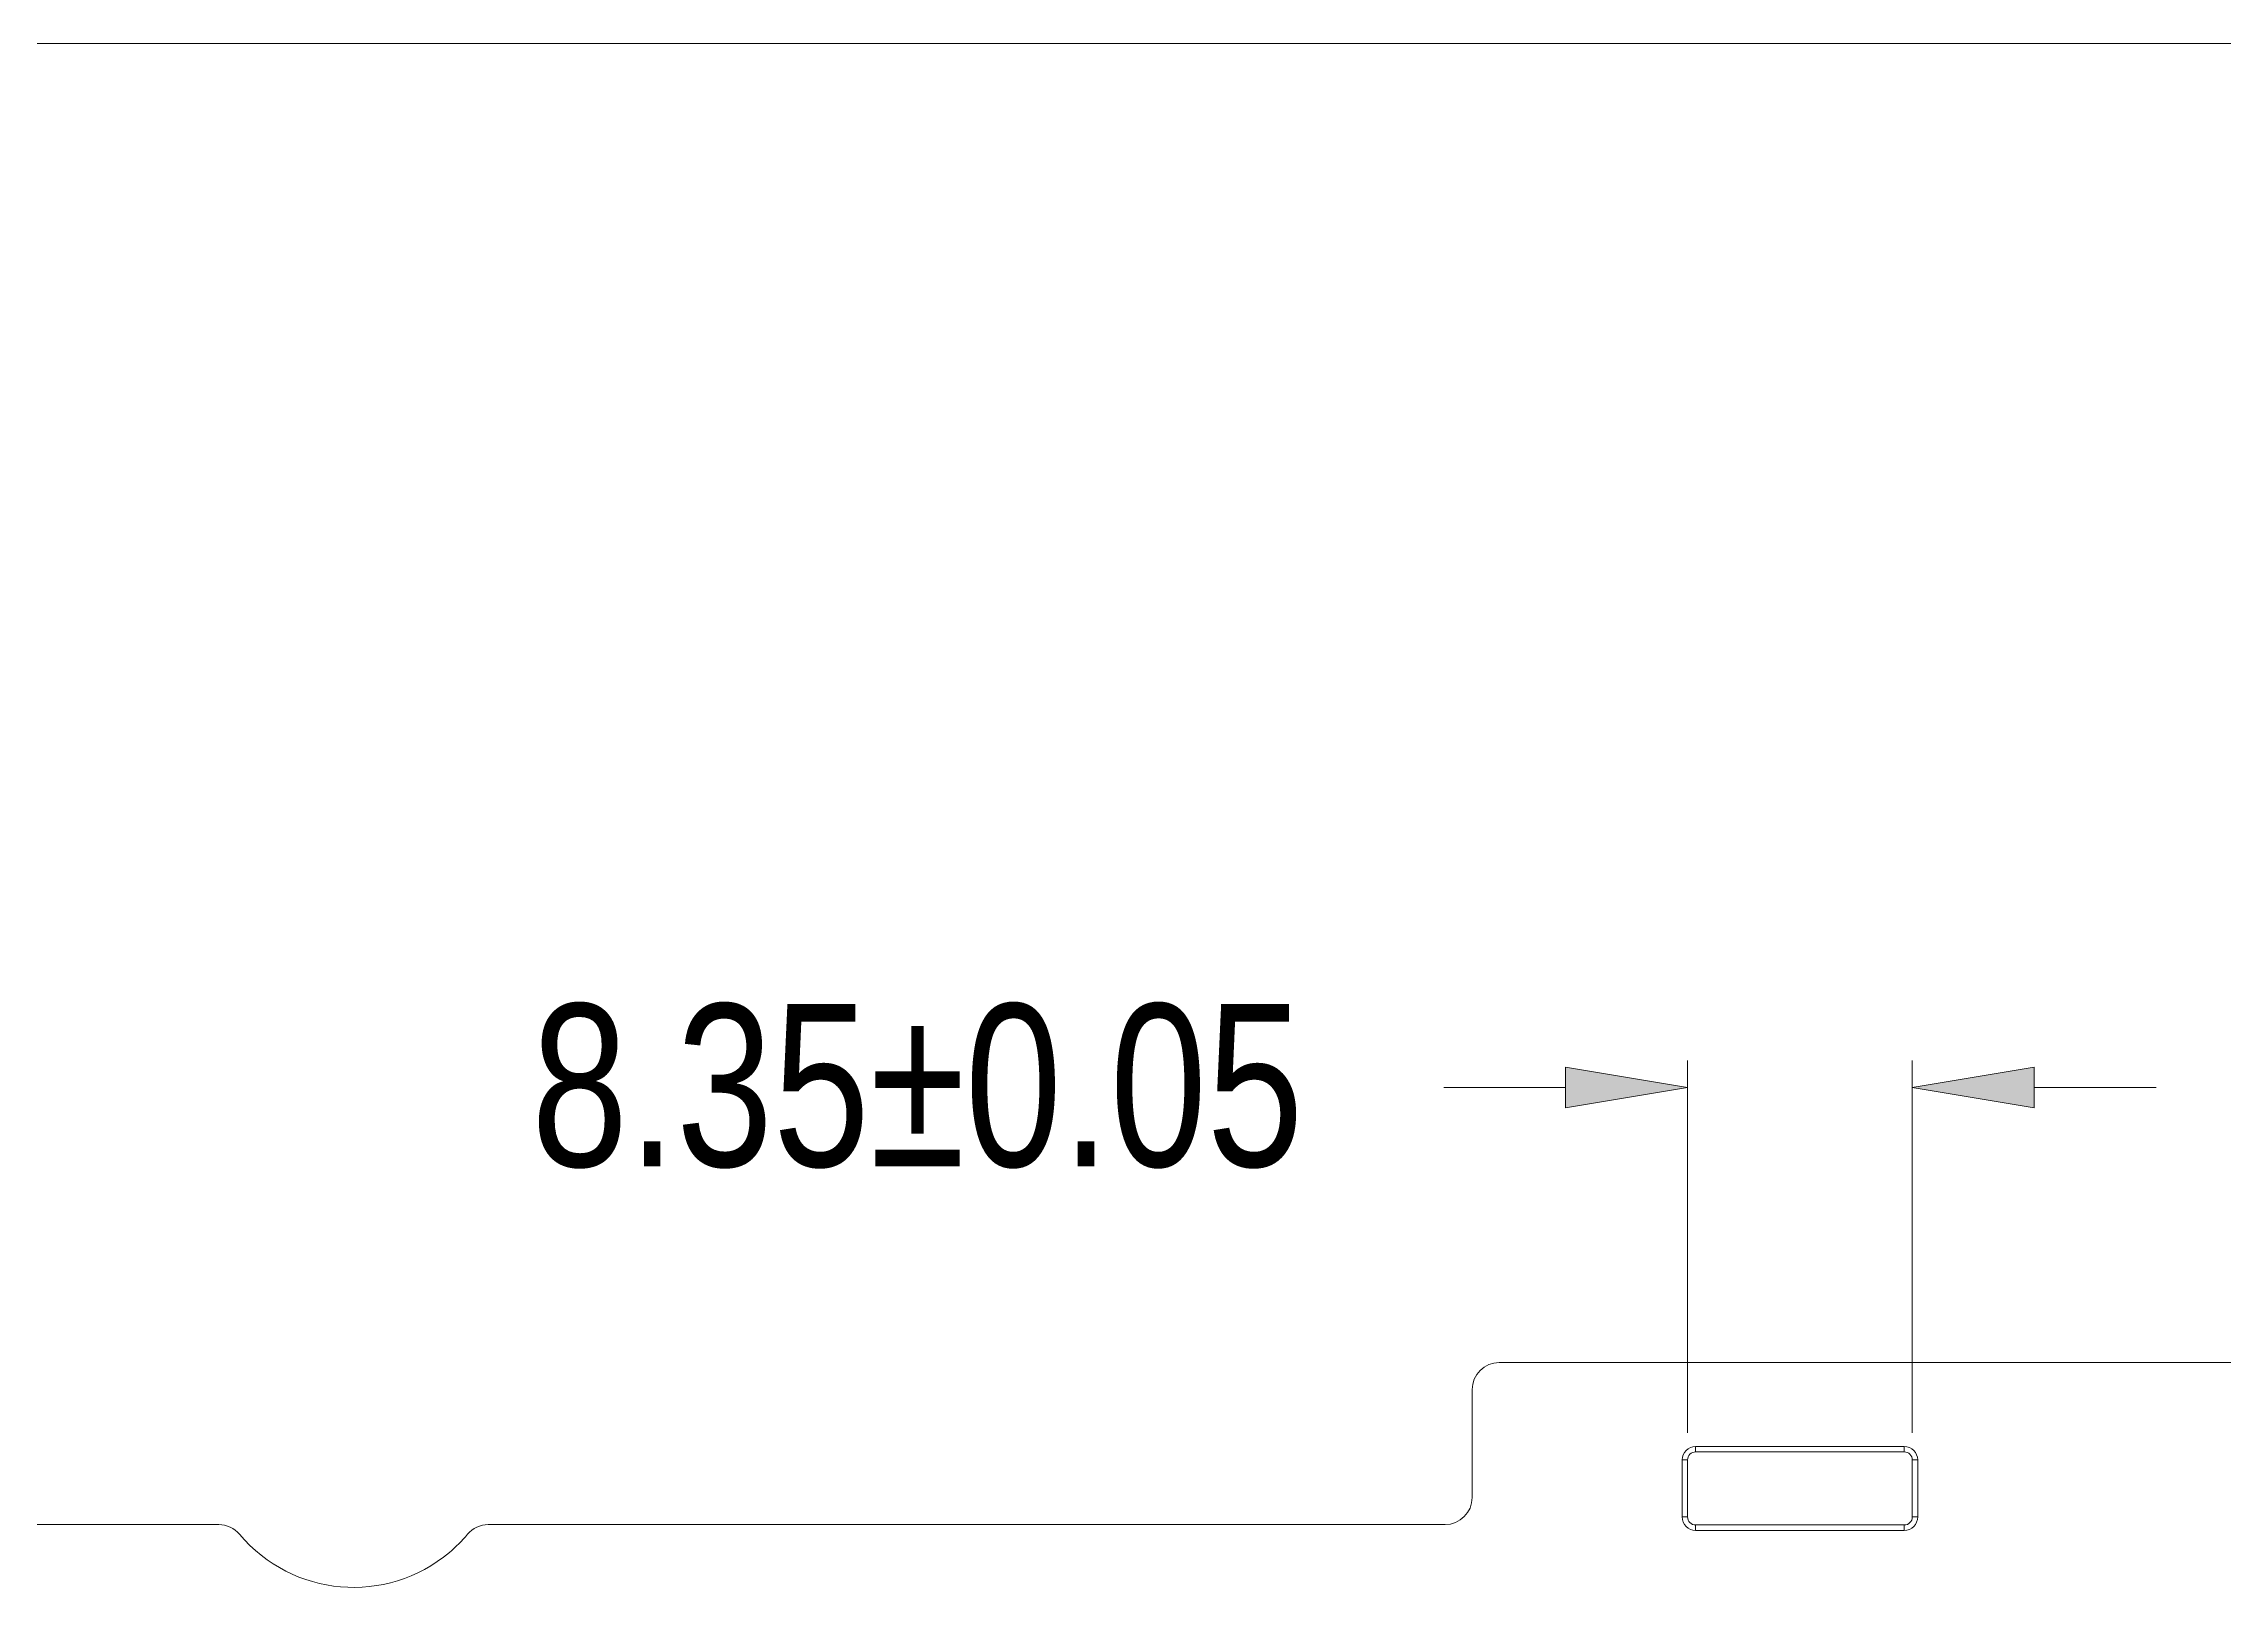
# Model space of a CAD drawing. Header units: millimetres. Extents: x 78 to 606, y -329 to -69.
# Drawn here: x 259.4 to 339.9, y -129.4 to -71.8 of the extents above; entities that cross this region are included whole.
import ezdxf

# ---------------------------------------------------------------- set-up
doc = ezdxf.new("R2010")
doc.units = ezdxf.units.MM
doc.header["$MEASUREMENT"] = 0
doc.layers.add('图层 1', color=7, linetype='Continuous', lineweight=0)

msp = doc.modelspace()

# ---------------------------------------------------------------- hatches: boundary and pattern name
at = {"layer": '图层 1', "true_color": 0x6ab82d, "transparency": 33554687}
h = msp.add_hatch(color=75, dxfattribs=at)
h.dxf.hatch_style = 2
h.paths.add_polyline_path([(315.593, -111.062), (315.593, -109.562), (320.093, -110.312)])
h = msp.add_hatch(color=75, dxfattribs=at)
h.dxf.hatch_style = 2
h.paths.add_polyline_path([(332.893, -109.562), (332.893, -111.062), (328.393, -110.312)])

# ---------------------------------------------------------------- linework, layer by layer
at = {"layer": '图层 1', "color": 75, "lineweight": 5, "true_color": 0x6ab82d}
for p, q in [((561.597, -71.773), (236.274, -71.773)), ((320.093, -123.063), (320.093, -109.312)), ((328.393, -123.063), (328.393, -109.312)), ((315.593, -110.312), (311.093, -110.312)), ((332.893, -110.312), (337.393, -110.312))]:
    msp.add_line(p, q, dxfattribs=at)
at = {"layer": '图层 1', "color": 18, "lineweight": 5, "true_color": 0x040000}
for p, q in [((378.142, -120.463), (313.142, -120.463)), ((312.142, -125.448), (312.142, -121.463)), ((247.346, -126.448), (265.863, -126.448)), ((275.815, -126.448), (311.142, -126.448))]:
    msp.add_line(p, q, dxfattribs=at)
at = {"layer": '图层 1', "color": 215, "lineweight": 5, "true_color": 0xab539b}
for p, q in [((320.393, -123.563), (320.393, -123.763)), ((320.393, -123.563), (328.093, -123.563)), ((320.393, -123.763), (328.093, -123.763)), ((328.093, -123.563), (328.093, -123.763)), ((319.893, -126.163), (319.893, -124.063)), ((319.893, -124.063), (320.093, -124.063)), ((320.093, -126.163), (320.093, -124.063)), ((328.393, -124.063), (328.393, -126.163)), ((328.593, -124.063), (328.393, -124.063)), ((328.593, -124.063), (328.593, -126.163)), ((319.893, -126.163), (320.093, -126.163)), ((328.593, -126.163), (328.393, -126.163)), ((320.393, -126.663), (320.393, -126.463)), ((328.093, -126.463), (320.393, -126.463)), ((328.093, -126.663), (320.393, -126.663)), ((328.093, -126.663), (328.093, -126.463))]:
    msp.add_line(p, q, dxfattribs=at)
at = {"layer": '图层 1', "color": 18, "lineweight": 0, "true_color": 0x040000}
for points in [[(315.593, -111.062), (315.593, -109.562), (320.093, -110.312), (320.093, -110.312)], [(332.893, -109.562), (332.893, -111.062), (328.393, -110.312), (328.393, -110.312)]]:
    msp.add_lwpolyline(points, close=True, dxfattribs=at)
at = {"layer": '图层 1'}
for points in [[(315.593, -111.062), (315.593, -109.562), (320.093, -110.312)], [(332.893, -109.562), (332.893, -111.062), (328.393, -110.312)]]:
    msp.add_lwpolyline(points, close=True, dxfattribs=at)
at = {"layer": '图层 1', "color": 18, "lineweight": 5, "true_color": 0x040000}
for points in [[(313.142, -120.463), (312.59, -120.463), (312.142, -120.91), (312.142, -121.463)], [(311.142, -126.448), (311.695, -126.448), (312.142, -126), (312.142, -125.448)], [(266.628, -126.804), (266.438, -126.578), (266.158, -126.448), (265.863, -126.448)], [(275.815, -126.448), (275.519, -126.448), (275.239, -126.578), (275.049, -126.804)]]:
    msp.add_open_spline(points, degree=3, dxfattribs=at)
at = {"layer": '图层 1', "color": 215, "lineweight": 5, "true_color": 0xab539b}
for points in [[(320.393, -123.563), (320.117, -123.563), (319.893, -123.787), (319.893, -124.063)], [(320.393, -123.763), (320.228, -123.763), (320.093, -123.897), (320.093, -124.063)], [(328.593, -124.063), (328.593, -123.787), (328.369, -123.563), (328.093, -123.563)], [(328.393, -124.063), (328.393, -123.897), (328.259, -123.763), (328.093, -123.763)], [(319.893, -126.163), (319.893, -126.439), (320.117, -126.663), (320.393, -126.663)], [(320.093, -126.163), (320.093, -126.328), (320.228, -126.463), (320.393, -126.463)], [(328.093, -126.663), (328.369, -126.663), (328.593, -126.439), (328.593, -126.163)], [(328.093, -126.463), (328.259, -126.463), (328.393, -126.328), (328.393, -126.163)]]:
    msp.add_open_spline(points, degree=3, dxfattribs=at)
at = {"layer": '图层 1', "color": 18, "lineweight": 5, "true_color": 0x040000}
msp.add_open_spline([(266.628, -126.804), (268.583, -129.13), (272.052, -129.431), (274.377, -127.476), (274.62, -127.272), (274.845, -127.047), (275.049, -126.804)], degree=3, knots=[0, 0, 0, 0, 1, 1, 1, 2, 2, 2, 2], dxfattribs=at)

# ---------------------------------------------------------------- texts
at = {"layer": '图层 1', "insert": (277.403, -113.312), "char_height": 0.2, "attachment_point": 7}
msp.add_mtext('\\C75;\\c2996330;\\FAdobe Song Std L|b0|i0|c1;\\H6.000000;\\W0.800000;8.35±0.05', dxfattribs=at)

doc.saveas('drawing.dxf')
